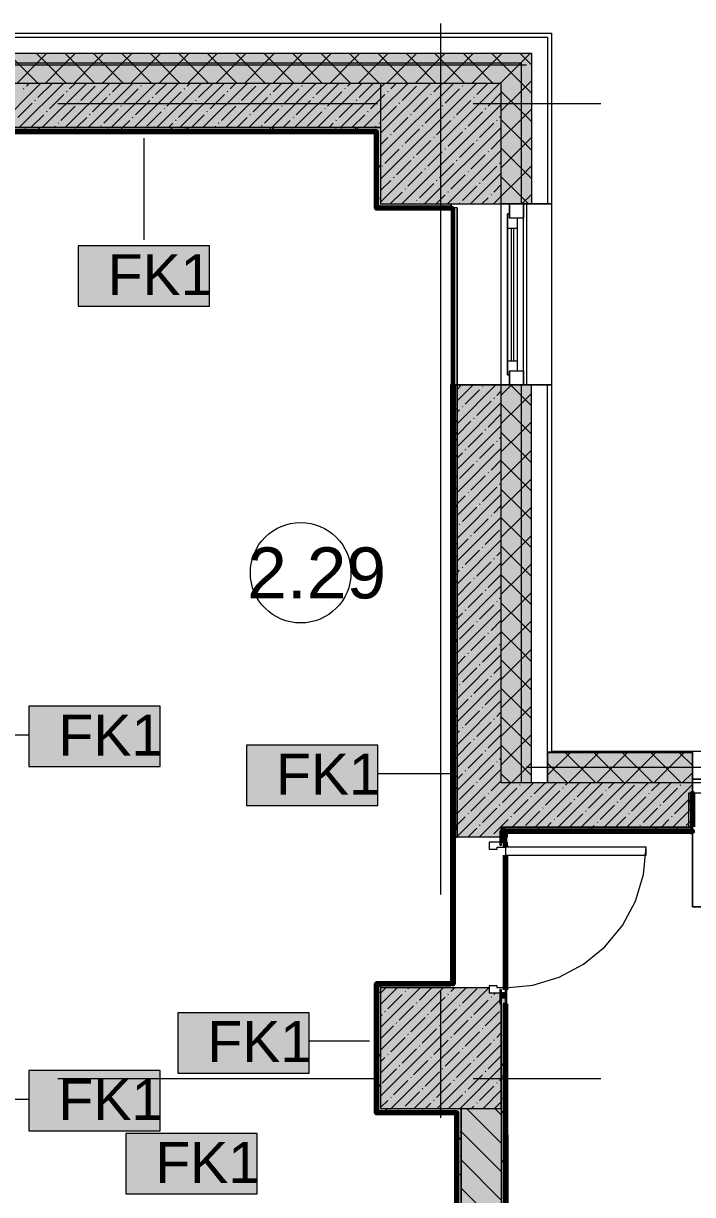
# Model space of a CAD drawing. Header units: millimetres. Extents: x -3817 to 677485, y -22715 to 103890.
# Drawn here: x 358527 to 361854, y 23491 to 29317 of the extents above; entities that cross this region are included whole.
import ezdxf

# ---------------------------------------------------------------- set-up
doc = ezdxf.new("R2010")
doc.units = ezdxf.units.MM
doc.layers.add('PDF _Геометрия', color=7, linetype='Continuous', true_color=0x1d1d1d)
doc.layers.add('PDF _Сплошная заливка', color=7, linetype='Continuous', true_color=0xffffff)
doc.layers.add('PDF _Текст', color=7, linetype='Continuous')
doc.styles.add('PDF GOST-Common', font='arial.ttf')

msp = doc.modelspace()

# ---------------------------------------------------------------- hatches: boundary and pattern name
at = {"layer": 'PDF _Сплошная заливка', "transparency": 33554559}
h = msp.add_hatch(color=256, dxfattribs=at)
h.paths.add_polyline_path([(361002.9, 29119), (361002.9, 29169), (346903.1, 29169), (346903.1, 29119), (360902.9, 29119)], flags=0)
h.paths.add_polyline_path([(345591.4, 29119), (346003.1, 29119), (346003.1, 29169), (345103.1, 29169), (345103.1, 29119)], flags=0)
h.paths.add_polyline_path([(344203.1, 29119), (344203.1, 29169), (343303.1, 29169), (343303.1, 29119), (343578.4, 29119)], flags=0)
h.paths.add_polyline_path([(342403.1, 29119), (342403.1, 29169), (340981.9, 29169), (340981.9, 29119), (342236.4, 29119)], flags=0)
h = msp.add_hatch(color=256, dxfattribs=at)
h.paths.add_polyline_path([(361052.9, 25539), (361052.9, 27519), (361002.9, 27519), (361002.9, 25539), (361024.6, 25539)], flags=0)
h.paths.add_polyline_path([(361024.6, 28419), (361052.9, 28419), (361052.9, 29169), (361002.9, 29169), (361002.9, 28419)], flags=0)
h = msp.add_hatch(color=256, dxfattribs=at)
h.paths.add_polyline_path([(360902.9, 29019), (360902.9, 29119), (346903.1, 29119), (346903.1, 29019), (359682.5, 29019)], flags=0)
h.paths.add_polyline_path([(342403.1, 29019), (342403.1, 29119), (340981.9, 29119), (340981.9, 29019), (342236.4, 29019)], flags=0)
h.paths.add_polyline_path([(344203.1, 29019), (344203.1, 29119), (343303.1, 29119), (343303.1, 29019), (343578.4, 29019)], flags=0)
h.paths.add_polyline_path([(345103.1, 29019), (346003.1, 29019), (346003.1, 29119), (345103.1, 29119)], flags=0)
h = msp.add_hatch(color=256, dxfattribs=at)
h.paths.add_polyline_path([(359682.5, 28799), (360302.9, 28799), (360302.9, 29019), (357902.9, 29019), (357902.9, 28799), (358340.5, 28799)], flags=0)
h.paths.add_polyline_path([(357302.9, 28799), (357302.9, 29019), (353702.9, 29019), (353702.9, 28799), (356998.5, 28799)], flags=0)
h.paths.add_polyline_path([(353102.9, 28799), (353102.9, 29019), (349802.9, 29019), (349802.9, 28799), (352972.5, 28799)], flags=0)
for points in [[(360302.9, 28419), (360902.9, 28419), (360902.9, 29019), (360302.9, 29019), (360302.9, 28582.3)], [(360282.9, 28779), (360302.9, 28779), (360302.9, 28799), (358122.9, 28799), (358123.9, 28779), (359682.5, 28779)], [(360282.9, 28399), (360302.9, 28399), (360302.9, 28779), (360282.9, 28778), (360282.9, 28582.3)], [(360894.9, 25269), (360894.9, 25299), (360902.9, 25299), (360902.9, 27519), (360682.9, 27519), (360682.9, 25269)], [(361695.6, 25299), (361852.9, 25299), (361852.9, 25319), (360902.9, 25319), (360902.9, 25299), (361024.6, 25299)], [(360302.9, 23919), (360902.9, 23919), (360902.9, 24439), (360894.9, 24439), (360894.9, 24494), (360842.9, 24494), (360842.9, 24519), (360302.9, 24519), (360302.9, 24494)], [(360682.9, 23899), (360682.9, 23919), (360282.9, 23919), (360282.9, 23899), (360302.9, 23899)], [(360682.9, 23119), (360702.9, 23119), (360702.9, 23919), (360682.9, 23919), (360682.9, 23139)], [(360702.9, 23119), (360902.9, 23119), (360902.9, 23919), (360702.9, 23919), (360702.9, 23874.5)]]:
    msp.add_hatch(color=256, dxfattribs=at).paths.add_polyline_path(points)
h = msp.add_hatch(color=256, dxfattribs=at)
h.paths.add_polyline_path([(360902.9, 25319), (361852.9, 25319), (361852.9, 25539), (360902.9, 25539)], flags=0)
h.paths.add_polyline_path([(365782.9, 25319), (365782.9, 25539), (364952.9, 25539), (364952.9, 25319), (365721.6, 25319)], flags=0)

# ---------------------------------------------------------------- linework, layer by layer
at = {"layer": 'PDF _Геометрия', "color": 253, "lineweight": 9, "true_color": 0xaaaaaa}
for points in [[(360602.9, 24983.7), (360602.9, 26817.1), (360602.9, 29317.1)], [(358699.1, 28919), (360286.6, 28919)], [(360762.9, 28919), (361397.9, 28919)], [(360942.9, 28419), (360942.9, 28349)], [(361012.9, 27519), (361012.9, 28419)], [(360952.9, 27639), (360952.9, 28299)], [(360962.9, 28299), (360962.9, 27639)], [(360942.9, 27589), (360942.9, 27519)], [(364952.9, 25557), (361852.9, 25557)], [(360922.9, 24519), (361059.5, 24532.5), (361190.8, 24572.3), (361311.8, 24637), (361417.9, 24724), (361504.9, 24830.1), (361569.6, 24951.1), (361609.4, 25082.4), (361622.9, 25219)], [(360602.9, 23872.4), (360602.9, 24507.4)], [(358699.1, 24069), (360286.6, 24069)], [(360762.9, 24069), (361397.9, 24069)]]:
    msp.add_lwpolyline(points, dxfattribs=at)
at = {"layer": 'PDF _Геометрия', "color": 9, "lineweight": 9, "true_color": 0xc0c0c0}
for points in [[(360302.9, 29019), (360302.9, 28799), (358122.9, 28799), (360302.9, 28799), (360302.9, 28779), (360302.9, 28419), (360652.9, 28419), (360682.9, 28419), (360902.9, 28419), (360902.9, 29019), (346903.1, 29019), (346903.1, 29269), (360902.9, 29269), (361132.9, 29269), (361152.9, 29269), (361152.9, 28419), (361152.9, 27519), (361152.9, 25697), (361852.9, 25697), (364952.9, 25697), (366180.5, 25697)], [(360282.9, 28778), (360282.9, 28399), (360302.9, 28399)], [(360652.9, 28419), (360652.9, 28399), (360652.9, 28419)], [(360682.9, 25319), (360682.9, 27519), (360682.9, 28399), (360652.9, 28399)], [(360662.9, 28398), (360662.9, 27519), (360662.9, 25269), (360682.9, 25269), (360662.9, 25269)], [(360682.9, 28399), (360682.9, 27519), (360682.9, 25269)], [(361152.9, 25539), (361132.9, 25539), (360902.9, 25539), (360902.9, 27519), (360902.9, 28419)], [(361152.9, 28419), (360902.9, 28419), (361152.9, 28419)], [(360682.9, 27519), (360902.9, 27519), (360682.9, 27519)], [(361852.9, 25697), (361852.9, 25539), (361852.9, 25697)], [(365832.9, 24974), (365832.9, 25339.3), (366052.9, 25339.3), (366052.9, 25319), (365832.9, 25319), (365832.9, 25539), (364952.9, 25539), (361852.9, 25539), (361152.9, 25539), (360902.9, 25539)], [(361852.9, 25487), (361852.9, 25539), (361852.9, 25319), (361852.9, 25299), (361852.9, 25319), (361852.9, 24998), (361852.9, 24923), (364931.9, 24923), (361852.9, 24923), (361852.9, 24998), (361852.9, 25319)], [(360894.9, 25269), (360682.9, 25269), (360682.9, 25318)], [(360922.9, 25299), (360902.9, 25299), (360902.9, 25319)], [(360902.9, 25269), (360922.9, 25269), (360922.9, 25319)], [(361853.4, 25299), (361852.9, 25299), (360923.9, 25299)], [(360682.9, 23899), (360282.9, 23899), (360282.9, 23919), (360282.9, 24539), (360302.9, 24539), (360302.9, 23919), (360682.9, 23919), (360702.9, 23919), (360702.9, 23119), (361302.9, 23119), (361302.9, 23044.3), (360818.7, 23044.3), (360818.7, 22919), (358756.5, 22919), (358756.5, 22866), (360818.7, 22866), (360818.7, 22919)], [(360924.4, 23139), (360922.9, 23139), (360922.9, 24469), (360902.9, 24469), (360902.9, 23139), (360902.9, 23119), (361302.9, 23119), (361302.9, 23044.3), (361358.7, 23044.3), (361358.7, 22709), (361302.9, 22709), (361302.9, 23044.3), (361302.9, 22919), (360818.7, 22919), (360818.7, 22866), (361249.9, 22866), (360818.7, 22866)]]:
    msp.add_lwpolyline(points, dxfattribs=at)
at = {"layer": 'PDF _Геометрия', "color": 7, "lineweight": 9}
for points in [[(346903.1, 29249), (360902.9, 29249), (361052.9, 29249), (361132.9, 29249), (361132.9, 28419)], [(346903.1, 29169), (360902.9, 29169), (361002.9, 29169), (361052.9, 29169), (361052.9, 28419)], [(361002.9, 28419), (361002.9, 29119), (360902.9, 29119), (346903.1, 29119)], [(361027.9, 29109), (346903.1, 29109)], [(360302.9, 29019), (349802.9, 29019)], [(358123.9, 28779), (360282.9, 28779)], [(359125.6, 28745.5), (359125.6, 28240.4)], [(360652.9, 28399), (360302.9, 28399)], [(360902.9, 25539), (360902.9, 27519)], [(361002.9, 25539), (361002.9, 27519)], [(361052.9, 25539), (361052.9, 27519)], [(361852.9, 25689), (361152.9, 25689), (361132.9, 25689), (361132.9, 25539), (361132.9, 25689), (361132.9, 25692), (361132.9, 27519)], [(358166.1, 25778.1), (358554.3, 25778.1)], [(361152.9, 25697), (361152.9, 25692)], [(361852.9, 25692), (361152.9, 25692), (361132.9, 25692), (361132.9, 25689)], [(360661.2, 25584), (360288.7, 25584)], [(361027.9, 25617.7), (361852.9, 25617.7)], [(361852.9, 25539), (361152.9, 25539)], [(360842.9, 24519), (360302.9, 24519), (360302.9, 23919), (360902.9, 23919), (360902.9, 24469)], [(360902.9, 24519), (360882.9, 24519)], [(360248, 24253.5), (359947.4, 24253.5)], [(358166.1, 23965.4), (358554.3, 23965.4)], [(360682.9, 23898), (360682.9, 23139)]]:
    msp.add_lwpolyline(points, dxfattribs=at)
at = {"layer": 'PDF _Геометрия', "lineweight": 9}
for points in [[(358599.9, 29019), (358499.9, 29119), (358449.9, 29169)], [(358494.1, 29019), (358594.1, 29119), (358644.1, 29169)], [(358741.3, 29019), (358641.3, 29119), (358591.3, 29169)], [(358635.5, 29019), (358735.5, 29119), (358785.5, 29169)], [(358882.8, 29019), (358782.8, 29119), (358732.8, 29169)], [(358777, 29019), (358877, 29119), (358927, 29169)], [(359024.2, 29019), (358924.2, 29119), (358874.2, 29169)], [(358918.4, 29019), (359018.4, 29119), (359068.4, 29169)], [(359165.6, 29019), (359065.6, 29119), (359015.6, 29169)], [(359059.8, 29019), (359159.8, 29119), (359209.8, 29169)], [(359307, 29019), (359207, 29119), (359157, 29169)], [(359201.2, 29019), (359301.2, 29119), (359351.2, 29169)], [(359448.4, 29019), (359348.4, 29119), (359298.4, 29169)], [(359342.6, 29019), (359442.6, 29119), (359492.6, 29169)], [(359589.9, 29019), (359489.9, 29119), (359439.9, 29169)], [(359484.1, 29019), (359584.1, 29119), (359634.1, 29169)], [(359731.3, 29019), (359631.3, 29119), (359581.3, 29169)], [(359625.5, 29019), (359725.5, 29119), (359775.5, 29169)], [(359872.7, 29019), (359772.7, 29119), (359722.7, 29169)], [(359766.9, 29019), (359866.9, 29119), (359916.9, 29169)], [(360014.1, 29019), (359914.1, 29119), (359864.1, 29169)], [(359908.3, 29019), (360008.3, 29119), (360058.3, 29169)], [(360155.5, 29019), (360055.5, 29119), (360005.5, 29169)], [(360049.7, 29019), (360149.7, 29119), (360199.7, 29169)], [(360297, 29019), (360197, 29119), (360147, 29169)], [(360191.2, 29019), (360291.2, 29119), (360341.2, 29169)], [(360438.4, 29019), (360338.4, 29119), (360288.4, 29169)], [(360332.6, 29019), (360432.6, 29119), (360482.6, 29169)], [(360579.8, 29019), (360479.8, 29119), (360429.8, 29169)], [(360474, 29019), (360574, 29119), (360624, 29169)], [(360721.2, 29019), (360621.2, 29119), (360571.2, 29169)], [(360615.4, 29019), (360715.4, 29119), (360765.4, 29169)], [(360862.7, 29019), (360762.7, 29119), (360712.7, 29169)], [(360756.9, 29019), (360856.9, 29119), (360906.9, 29169)], [(361052.9, 28970.2), (361002.9, 29020.2), (360904.1, 29119), (360854.1, 29169)], [(360898.3, 29019), (360902.9, 29023.6), (360998.3, 29119), (361002.9, 29123.6), (361048.3, 29169)], [(361052.9, 29111.6), (361002.9, 29161.6), (360995.5, 29169)], [(358392.7, 28799), (358612.7, 29019)], [(358506.8, 28799), (358726.8, 29019)], [(358542.4, 29005.7), (358555.7, 29019)], [(358599.4, 28948.7), (358669.7, 29019)], [(358620.8, 28799), (358840.8, 29019)], [(358734.9, 28799), (358954.9, 29019)], [(358756.2, 28991.4), (358783.8, 29019)], [(358848.9, 28799), (359068.9, 29019)], [(358963, 28799), (359183, 29019)], [(358970.1, 28977.2), (359011.9, 29019)], [(359077, 28799), (359297, 29019)], [(359183.9, 28962.9), (359240, 29019)], [(359191.1, 28799), (359411.1, 29019)], [(359305.1, 28799), (359525.1, 29019)], [(359340.7, 29005.7), (359354, 29019)], [(359397.8, 28948.7), (359468.1, 29019)], [(359419.2, 28799), (359639.2, 29019)], [(359533.2, 28799), (359753.2, 29019)], [(359554.6, 28991.4), (359582.1, 29019)], [(359647.3, 28799), (359867.3, 29019)], [(359761.3, 28799), (359981.3, 29019)], [(359768.4, 28977.2), (359810.2, 29019)], [(359875.4, 28799), (360095.4, 29019)], [(359982.3, 28962.9), (360038.3, 29019)], [(359989.4, 28799), (360209.4, 29019)], [(360103.5, 28799), (360302.9, 28998.4), (360323.5, 29019)], [(360139.1, 29005.7), (360152.4, 29019)], [(360196.1, 28948.7), (360266.4, 29019)], [(360217.5, 28799), (360302.9, 28884.4), (360437.5, 29019)], [(360302.9, 28770.3), (360551.6, 29019)], [(360302.9, 28656.3), (360665.6, 29019)], [(360302.9, 28542.2), (360779.6, 29019)], [(360302.9, 28428.2), (360893.7, 29019)], [(360352.9, 28991.4), (360380.5, 29019)], [(360566.8, 28977.2), (360608.6, 29019)], [(360780.6, 28962.9), (360836.7, 29019)], [(360902.9, 28882.2), (361002.9, 28982.2), (361052.9, 29032.2)], [(358528.1, 28991.4), (358530.5, 28993.8)], [(358656.4, 28891.7), (358727.7, 28962.9)], [(358742, 28977.2), (358744.3, 28979.6)], [(358813.3, 28934.4), (358884.5, 29005.7)], [(358955.8, 28962.9), (358958.2, 28965.3)], [(359027.1, 28920.2), (359098.4, 28991.4)], [(359112.6, 29005.7), (359115, 29008.1)], [(359240.9, 28905.9), (359312.2, 28977.2)], [(359326.5, 28991.4), (359328.8, 28993.8)], [(359454.8, 28891.7), (359526.1, 28962.9)], [(359540.3, 28977.2), (359542.7, 28979.6)], [(359611.6, 28934.4), (359682.9, 29005.7)], [(359754.2, 28962.9), (359756.5, 28965.3)], [(359825.4, 28920.2), (359896.7, 28991.4)], [(359911, 29005.7), (359913.3, 29008.1)], [(360039.3, 28905.9), (360110.6, 28977.2)], [(360124.8, 28991.4), (360127.2, 28993.8)], [(360253.1, 28891.7), (360302.9, 28941.4), (360324.4, 28962.9)], [(360338.7, 28977.2), (360341, 28979.6)], [(360409.9, 28934.4), (360481.2, 29005.7)], [(360552.5, 28962.9), (360554.9, 28965.3)], [(360623.8, 28920.2), (360695.1, 28991.4)], [(360709.3, 29005.7), (360711.7, 29008.1)], [(360837.6, 28905.9), (360902.9, 28971.2)], [(361052.9, 28828.8), (361002.9, 28878.8), (360902.9, 28978.8)], [(358499.6, 28848.9), (358570.9, 28920.2)], [(358585.2, 28934.4), (358587.5, 28936.8)], [(358713.5, 28834.6), (358784.7, 28905.9)], [(358799, 28920.2), (358801.4, 28922.5)], [(358870.3, 28877.4), (358941.6, 28948.7)], [(359012.8, 28905.9), (359015.2, 28908.3)], [(359084.1, 28863.1), (359155.4, 28934.4)], [(359169.7, 28948.7), (359172, 28951)], [(359298, 28848.9), (359369.2, 28920.2)], [(359383.5, 28934.4), (359385.9, 28936.8)], [(359511.8, 28834.6), (359583.1, 28905.9)], [(359597.3, 28920.2), (359599.7, 28922.5)], [(359668.6, 28877.4), (359739.9, 28948.7)], [(359811.2, 28905.9), (359813.6, 28908.3)], [(359882.5, 28863.1), (359953.7, 28934.4)], [(359968, 28948.7), (359970.4, 28951)], [(360096.3, 28848.9), (360167.6, 28920.2)], [(360181.8, 28934.4), (360184.2, 28936.8)], [(360310.2, 28834.6), (360381.4, 28905.9)], [(360395.7, 28920.2), (360398.1, 28922.5)], [(360407.7, 28419), (360902.9, 28914.1)], [(360467, 28877.4), (360538.2, 28948.7)], [(360609.5, 28905.9), (360611.9, 28908.3)], [(360680.8, 28863.1), (360752.1, 28934.4)], [(360766.3, 28948.7), (360768.7, 28951)], [(358563.8, 28799), (358627.9, 28863.1)], [(358642.2, 28877.4), (358644.6, 28879.8)], [(358791.9, 28799), (358841.8, 28848.9)], [(358856, 28863.1), (358858.4, 28865.5)], [(358927.3, 28820.4), (358998.6, 28891.7)], [(359069.9, 28848.9), (359072.2, 28851.3)], [(359141.1, 28806.1), (359212.4, 28877.4)], [(359226.7, 28891.7), (359229.1, 28894)], [(359362.1, 28799), (359426.3, 28863.1)], [(359440.5, 28877.4), (359442.9, 28879.8)], [(359590.2, 28799), (359640.1, 28848.9)], [(359654.4, 28863.1), (359656.7, 28865.5)], [(359725.6, 28820.4), (359796.9, 28891.7)], [(359868.2, 28848.9), (359870.6, 28851.3)], [(359939.5, 28806.1), (360010.8, 28877.4)], [(360025, 28891.7), (360027.4, 28894)], [(360160.5, 28799), (360224.6, 28863.1)], [(360238.9, 28877.4), (360241.2, 28879.8)], [(360367.2, 28777.6), (360438.5, 28848.9)], [(360452.7, 28863.1), (360455.1, 28865.5)], [(360524, 28820.4), (360595.3, 28891.7)], [(360666.6, 28848.9), (360668.9, 28851.3)], [(360737.8, 28806.1), (360809.1, 28877.4)], [(360823.4, 28891.7), (360825.7, 28894)], [(360894.7, 28848.9), (360902.9, 28857.1)], [(360902.9, 28740.8), (361002.9, 28840.8), (361052.9, 28890.8)], [(358677.8, 28799), (358684.9, 28806.1)], [(358699.2, 28820.4), (358701.6, 28822.7)], [(358913, 28806.1), (358915.4, 28808.5)], [(359020, 28799), (359055.6, 28834.6)], [(359248.1, 28799), (359269.5, 28820.4)], [(359283.7, 28834.6), (359286.1, 28837)], [(359476.2, 28799), (359483.3, 28806.1)], [(359497.5, 28820.4), (359499.9, 28822.7)], [(359711.4, 28806.1), (359713.8, 28808.5)], [(359818.3, 28799), (359854, 28834.6)], [(360046.4, 28799), (360067.8, 28820.4)], [(360082.1, 28834.6), (360084.4, 28837)], [(360274.5, 28799), (360281.6, 28806.1)], [(360295.9, 28820.4), (360298.3, 28822.7)], [(360424.2, 28720.6), (360495.5, 28791.9)], [(360509.7, 28806.1), (360512.1, 28808.5)], [(360521.8, 28419), (360902.9, 28800.1)], [(360581, 28763.3), (360652.3, 28834.6)], [(360723.6, 28791.9), (360725.9, 28794.2)], [(360794.9, 28749.1), (360866.1, 28820.4)], [(360880.4, 28834.6), (360882.8, 28837)], [(361052.9, 28687.3), (361002.9, 28737.3), (360902.9, 28837.3)], [(360302.9, 28713.3), (360338.7, 28749.1)], [(360352.9, 28763.3), (360355.3, 28765.7)], [(360481.2, 28663.6), (360552.5, 28734.8)], [(360566.8, 28749.1), (360569.1, 28751.5)], [(360638, 28706.3), (360709.3, 28777.6)], [(360780.6, 28734.8), (360783, 28737.2)], [(360851.9, 28692.1), (360902.9, 28743.1)], [(360902.9, 28599.4), (361002.9, 28699.4), (361052.9, 28749.4)], [(360324.4, 28620.8), (360395.7, 28692.1)], [(360409.9, 28706.3), (360412.3, 28708.7)], [(360538.2, 28606.5), (360609.5, 28677.8)], [(360623.8, 28692.1), (360626.2, 28694.4)], [(360635.8, 28419), (360902.9, 28686)], [(360695.1, 28649.3), (360766.3, 28720.6)], [(360837.6, 28677.8), (360840, 28680.2)], [(361052.9, 28545.9), (361002.9, 28595.9), (360902.9, 28695.9)], [(360310.2, 28606.5), (360312.5, 28608.9)], [(360381.4, 28563.8), (360452.7, 28635)], [(360467, 28649.3), (360469.3, 28651.7)], [(360595.3, 28549.5), (360666.6, 28620.8)], [(360680.8, 28635), (360683.2, 28637.4)], [(360752.1, 28592.3), (360823.4, 28663.6)], [(360894.7, 28620.8), (360897, 28623.2)], [(360902.9, 28457.9), (361002.9, 28557.9), (361052.9, 28607.9)], [(360367.2, 28549.5), (360369.5, 28551.9)], [(360438.5, 28506.7), (360509.7, 28578)], [(360524, 28592.3), (360526.4, 28594.6)], [(360652.3, 28492.5), (360723.6, 28563.8)], [(360737.8, 28578), (360740.2, 28580.4)], [(360749.9, 28419), (360902.9, 28572)], [(360809.1, 28535.2), (360880.4, 28606.5)], [(361038.4, 28419), (361002.9, 28454.5), (360902.9, 28554.5)], [(360302.9, 28485.2), (360352.9, 28535.2)], [(360424.2, 28492.5), (360426.6, 28494.9)], [(360495.5, 28449.7), (360566.8, 28521)], [(360581, 28535.2), (360583.4, 28537.6)], [(360709.3, 28435.5), (360780.6, 28506.7)], [(360794.9, 28521), (360797.2, 28523.4)], [(360866.1, 28478.2), (360902.9, 28515)], [(360350.7, 28419), (360409.9, 28478.2)], [(360481.2, 28435.5), (360483.6, 28437.8)], [(360578.8, 28419), (360623.8, 28464)], [(360638, 28478.2), (360640.4, 28480.6)], [(360806.9, 28419), (360837.6, 28449.7)], [(360851.9, 28464), (360854.3, 28466.3)], [(360863.9, 28419), (360902.9, 28458)], [(361005.4, 28419), (361052.9, 28466.5)], [(360464.8, 28419), (360467, 28421.2)], [(360695.1, 28421.2), (360697.4, 28423.6)], [(360682.9, 27439.6), (360762.3, 27519)], [(360682.9, 27325.6), (360876.3, 27519)], [(360682.9, 27496.6), (360705.3, 27519)], [(360809.1, 27508.8), (360811.5, 27511.2)], [(360902.9, 27468), (360953.9, 27519)], [(361052.9, 27414.6), (361002.9, 27464.6), (360948.4, 27519)], [(360723.6, 27423.3), (360794.9, 27494.5)], [(360866.1, 27451.8), (360868.5, 27454.1)], [(360880.4, 27466), (360902.9, 27488.5)], [(360902.9, 27326.6), (361002.9, 27426.6), (361052.9, 27476.6)], [(360682.9, 27211.5), (360902.9, 27431.5)], [(360682.9, 27382.6), (360695.1, 27394.8)], [(360709.3, 27409), (360711.7, 27411.4)], [(360780.6, 27366.2), (360851.9, 27437.5)], [(361052.9, 27273.1), (361002.9, 27323.1), (360902.9, 27423.1)], [(360682.9, 27268.5), (360752.1, 27337.7)], [(360766.3, 27352), (360768.7, 27354.4)], [(360837.6, 27309.2), (360902.9, 27374.5)], [(360902.9, 27185.1), (361002.9, 27285.1), (361052.9, 27335.1)], [(360682.9, 27097.5), (360902.9, 27317.5)], [(360737.8, 27209.4), (360809.1, 27280.7)], [(360823.4, 27295), (360825.7, 27297.3)], [(361052.9, 27131.7), (361002.9, 27181.7), (360902.9, 27281.7)], [(360794.9, 27152.4), (360866.1, 27223.7)], [(360880.4, 27237.9), (360882.8, 27240.3)], [(360894.7, 27252.2), (360902.9, 27260.4)], [(360682.9, 26983.4), (360902.9, 27203.4)], [(360682.9, 27154.5), (360709.3, 27180.9)], [(360723.6, 27195.2), (360725.9, 27197.5)], [(360902.9, 27043.7), (361002.9, 27143.7), (361052.9, 27193.7)], [(360695.1, 27052.6), (360766.3, 27123.9)], [(360780.6, 27138.1), (360783, 27140.5)], [(360851.9, 27095.4), (360902.9, 27146.4)], [(361052.9, 26990.3), (361002.9, 27040.3), (360902.9, 27140.3)], [(360682.9, 26869.4), (360902.9, 27089.4)], [(360682.9, 27040.4), (360683.2, 27040.7)], [(360752.1, 26995.6), (360823.4, 27066.9)], [(360837.6, 27081.1), (360840, 27083.5)], [(360902.9, 26902.3), (361002.9, 27002.3), (361052.9, 27052.3)], [(360737.8, 26981.3), (360740.2, 26983.7)], [(360809.1, 26938.6), (360880.4, 27009.8)], [(360894.7, 27024.1), (360897, 27026.5)], [(361052.9, 26848.9), (361002.9, 26898.9), (360902.9, 26998.9)], [(360682.9, 26755.3), (360902.9, 26975.3)], [(360682.9, 26926.4), (360723.6, 26967.1)], [(360794.9, 26924.3), (360797.2, 26926.7)], [(360866.1, 26881.5), (360902.9, 26918.3)], [(360682.9, 26641.3), (360902.9, 26861.3)], [(360709.3, 26838.8), (360780.6, 26910)], [(360851.9, 26867.3), (360854.3, 26869.6)], [(360902.9, 26760.9), (361002.9, 26860.9), (361052.9, 26910.9)], [(360695.1, 26824.5), (360697.4, 26826.9)], [(360766.3, 26781.7), (360837.6, 26853)], [(361052.9, 26707.4), (361002.9, 26757.4), (360902.9, 26857.4)], [(360682.9, 26698.3), (360737.8, 26753.2)], [(360682.9, 26527.2), (360902.9, 26747.2)], [(360752.1, 26767.5), (360754.5, 26769.9)], [(360823.4, 26724.7), (360894.7, 26796)], [(360902.9, 26619.5), (361002.9, 26719.5), (361052.9, 26769.5)], [(360723.6, 26624.9), (360794.9, 26696.2)], [(360809.1, 26710.5), (360811.5, 26712.8)], [(360880.4, 26667.7), (360902.9, 26690.2)], [(361052.9, 26566), (361002.9, 26616), (360902.9, 26716)], [(360682.9, 26413.2), (360902.9, 26633.2)], [(360780.6, 26567.9), (360851.9, 26639.2)], [(360866.1, 26653.4), (360868.5, 26655.8)], [(360902.9, 26478), (361002.9, 26578), (361052.9, 26628)], [(360682.9, 26584.2), (360695.1, 26596.4)], [(360709.3, 26610.7), (360711.7, 26613)], [(360837.6, 26510.9), (360902.9, 26576.1)], [(361052.9, 26424.6), (361002.9, 26474.6), (360902.9, 26574.6)], [(360682.9, 26470.2), (360752.1, 26539.4)], [(360682.9, 26299.1), (360902.9, 26519.1)], [(360766.3, 26553.6), (360768.7, 26556)], [(360737.8, 26411.1), (360809.1, 26482.4)], [(360823.4, 26496.6), (360825.7, 26499)], [(360894.7, 26453.8), (360902.9, 26462.1)], [(360902.9, 26336.6), (361002.9, 26436.6), (361052.9, 26486.6)], [(360682.9, 26185.1), (360902.9, 26405.1)], [(360723.6, 26396.8), (360725.9, 26399.2)], [(360794.9, 26354.1), (360866.1, 26425.3)], [(360880.4, 26439.6), (360882.8, 26442)], [(361052.9, 26283.2), (361002.9, 26333.2), (360902.9, 26433.2)], [(360682.9, 26356.1), (360709.3, 26382.6)], [(360780.6, 26339.8), (360783, 26342.2)], [(360851.9, 26297), (360902.9, 26348)], [(360902.9, 26195.2), (361002.9, 26295.2), (361052.9, 26345.2)], [(360682.9, 26071), (360902.9, 26291)], [(360695.1, 26254.3), (360766.3, 26325.5)], [(360837.6, 26282.8), (360840, 26285.1)], [(361052.9, 26141.8), (361002.9, 26191.8), (360902.9, 26291.8)], [(360682.9, 26242.1), (360683.2, 26242.4)], [(360752.1, 26197.2), (360823.4, 26268.5)], [(360894.7, 26225.8), (360897, 26228.1)], [(360682.9, 25957), (360902.9, 26177)], [(360682.9, 26128), (360723.6, 26168.7)], [(360737.8, 26183), (360740.2, 26185.4)], [(360809.1, 26140.2), (360880.4, 26211.5)], [(360902.9, 26053.8), (361002.9, 26153.8), (361052.9, 26203.8)], [(360709.3, 26040.4), (360780.6, 26111.7)], [(360794.9, 26126), (360797.2, 26128.3)], [(360866.1, 26083.2), (360902.9, 26119.9)], [(361052.9, 26000.3), (361002.9, 26050.3), (360902.9, 26150.3)], [(360682.9, 25842.9), (360902.9, 26062.9)], [(360766.3, 25983.4), (360837.6, 26054.7)], [(360851.9, 26068.9), (360854.3, 26071.3)], [(360902.9, 25912.4), (361002.9, 26012.4), (361052.9, 26062.4)], [(360695.1, 26026.2), (360697.4, 26028.5)], [(360823.4, 25926.4), (360894.7, 25997.7)], [(361052.9, 25858.9), (361002.9, 25908.9), (360902.9, 26008.9)], [(360682.9, 25899.9), (360737.8, 25954.9)], [(360682.9, 25728.9), (360902.9, 25948.9)], [(360752.1, 25969.1), (360754.5, 25971.5)], [(360723.6, 25826.6), (360794.9, 25897.9)], [(360809.1, 25912.1), (360811.5, 25914.5)], [(360880.4, 25869.3), (360902.9, 25891.8)], [(360902.9, 25770.9), (361002.9, 25870.9), (361052.9, 25920.9)], [(360682.9, 25614.8), (360902.9, 25834.8)], [(360709.3, 25812.3), (360711.7, 25814.7)], [(360780.6, 25769.6), (360851.9, 25840.8)], [(360866.1, 25855.1), (360868.5, 25857.5)], [(361052.9, 25717.5), (361002.9, 25767.5), (360902.9, 25867.5)], [(360682.9, 25785.9), (360695.1, 25798.1)], [(360766.3, 25755.3), (360768.7, 25757.7)], [(360837.6, 25712.5), (360902.9, 25777.8)], [(360902.9, 25629.5), (361002.9, 25729.5), (361052.9, 25779.5)], [(360682.9, 25671.8), (360752.1, 25741)], [(360682.9, 25500.8), (360902.9, 25720.8)], [(360823.4, 25698.3), (360825.7, 25700.6)], [(361052.9, 25576.1), (361002.9, 25626.1), (360902.9, 25726.1)], [(360737.8, 25612.7), (360809.1, 25684)], [(360880.4, 25641.2), (360882.8, 25643.6)], [(360894.7, 25655.5), (360902.9, 25663.7)], [(360953.8, 25539), (361002.9, 25588.1), (361052.9, 25638.1)], [(361132.9, 25576.7), (361245.2, 25689)], [(361231.4, 25539), (361132.9, 25637.5)], [(361372.8, 25539), (361222.8, 25689)], [(361236.7, 25539), (361386.7, 25689)], [(361514.2, 25539), (361364.2, 25689)], [(361378.1, 25539), (361528.1, 25689)], [(361655.6, 25539), (361505.6, 25689)], [(361519.5, 25539), (361669.5, 25689)], [(361797.1, 25539), (361647.1, 25689)], [(361660.9, 25539), (361810.9, 25689)], [(361852.9, 25624.6), (361788.5, 25689)], [(360682.9, 25386.7), (360902.9, 25606.7)], [(360682.9, 25557.8), (360709.3, 25584.2)], [(360723.6, 25598.5), (360725.9, 25600.9)], [(360794.9, 25555.7), (360866.1, 25627)], [(360948.5, 25539), (360902.9, 25584.7)], [(361802.3, 25539), (361852.9, 25589.6)], [(360682.9, 25272.7), (360902.9, 25492.7), (360949.2, 25539)], [(360695.1, 25455.9), (360766.3, 25527.2)], [(360780.6, 25541.5), (360783, 25543.8)], [(360793.3, 25269), (360902.9, 25378.6), (361063.3, 25539)], [(360851.9, 25498.7), (360902.9, 25549.7)], [(360957.3, 25319), (361177.3, 25539)], [(360994.4, 25527.2), (360996.8, 25529.6)], [(361065.7, 25484.4), (361120.3, 25539)], [(361071.4, 25319), (361291.4, 25539)], [(361185.4, 25319), (361405.4, 25539)], [(361222.5, 25527.2), (361234.3, 25539)], [(361279.6, 25470.2), (361348.4, 25539)], [(361299.5, 25319), (361519.5, 25539)], [(361413.5, 25319), (361633.5, 25539)], [(361436.4, 25512.9), (361462.4, 25539)], [(361493.4, 25455.9), (361564.7, 25527.2)], [(361527.6, 25319), (361747.6, 25539)], [(361641.6, 25319), (361852.9, 25530.3)], [(361650.2, 25498.7), (361690.5, 25539)], [(361792.8, 25527.2), (361795.2, 25529.6)], [(360752.1, 25398.9), (360823.4, 25470.2)], [(360837.6, 25484.4), (360840, 25486.8)], [(360908.9, 25441.7), (360980.2, 25512.9)], [(361051.5, 25470.2), (361053.8, 25472.5)], [(361122.8, 25427.4), (361194, 25498.7)], [(361208.3, 25512.9), (361210.7, 25515.3)], [(361336.6, 25413.1), (361407.9, 25484.4)], [(361422.1, 25498.7), (361424.5, 25501.1)], [(361550.4, 25398.9), (361621.7, 25470.2)], [(361636, 25484.4), (361638.3, 25486.8)], [(361707.3, 25441.7), (361778.5, 25512.9)], [(361849.8, 25470.2), (361852.2, 25472.5)], [(360682.9, 25443.7), (360683.2, 25444)], [(360809.1, 25341.9), (360880.4, 25413.1)], [(360894.7, 25427.4), (360897, 25429.8)], [(360965.9, 25384.6), (361037.2, 25455.9)], [(361108.5, 25413.1), (361110.9, 25415.5)], [(361179.8, 25370.4), (361251.1, 25441.7)], [(361265.3, 25455.9), (361267.7, 25458.3)], [(361393.6, 25356.1), (361464.9, 25427.4)], [(361479.2, 25441.7), (361481.5, 25444)], [(361607.5, 25341.9), (361678.7, 25413.1)], [(361693, 25427.4), (361695.4, 25429.8)], [(361755.7, 25319), (361852.9, 25416.2)], [(361764.3, 25384.6), (361835.6, 25455.9)], [(360682.9, 25329.7), (360723.6, 25370.4)], [(360737.8, 25384.6), (360740.2, 25387)], [(360866.1, 25284.8), (360902.9, 25321.6), (360937.4, 25356.1)], [(360951.7, 25370.4), (360954, 25372.8)], [(361023, 25327.6), (361094.2, 25398.9)], [(361165.5, 25356.1), (361167.9, 25358.5)], [(361242.4, 25319), (361308.1, 25384.6)], [(361322.3, 25398.9), (361324.7, 25401.3)], [(361470.5, 25319), (361521.9, 25370.4)], [(361536.2, 25384.6), (361538.6, 25387)], [(361698.6, 25319), (361735.8, 25356.1)], [(361750, 25370.4), (361752.4, 25372.8)], [(361821.3, 25327.6), (361852.9, 25359.2)], [(360736.3, 25269), (360780.6, 25313.4)], [(360794.9, 25327.6), (360797.2, 25330)], [(361128.4, 25319), (361151.3, 25341.9)], [(361356.5, 25319), (361365.1, 25327.6)], [(361379.4, 25341.9), (361381.7, 25344.2)], [(361593.2, 25327.6), (361595.6, 25330)], [(360851.9, 25270.6), (360854.3, 25273)], [(360302.9, 24436.5), (360385.4, 24519)], [(360302.9, 24322.4), (360499.5, 24519)], [(360302.9, 24208.4), (360613.5, 24519)], [(360302.9, 24094.3), (360727.6, 24519)], [(360302.9, 23980.3), (360841.6, 24519)], [(360302.9, 24493.5), (360328.4, 24519)], [(360338.7, 24415.2), (360409.9, 24486.5)], [(360424.2, 24500.8), (360426.6, 24503.1)], [(360438.5, 24515), (360442.4, 24519)], [(360495.5, 24458), (360556.5, 24519)], [(360552.5, 24401), (360623.8, 24472.2)], [(360638, 24486.5), (360640.4, 24488.9)], [(360652.3, 24500.8), (360670.5, 24519)], [(360709.3, 24443.7), (360780.6, 24515)], [(360851.9, 24472.2), (360854.3, 24474.6)], [(360866.1, 24486.5), (360873.6, 24494)], [(360355.7, 23919), (360894.9, 24458.2)], [(360395.7, 24358.2), (360467, 24429.5)], [(360481.2, 24443.7), (360483.6, 24446.1)], [(360609.5, 24343.9), (360680.8, 24415.2)], [(360695.1, 24429.5), (360697.4, 24431.8)], [(360766.3, 24386.7), (360837.6, 24458)], [(360302.9, 24379.4), (360310.2, 24386.7)], [(360324.4, 24401), (360326.8, 24403.3)], [(360452.7, 24301.2), (360524, 24372.5)], [(360538.2, 24386.7), (360540.6, 24389.1)], [(360666.6, 24286.9), (360737.8, 24358.2)], [(360752.1, 24372.5), (360754.5, 24374.8)], [(360823.4, 24329.7), (360894.7, 24401)], [(360302.9, 24265.4), (360367.2, 24329.7)], [(360381.4, 24343.9), (360383.8, 24346.3)], [(360469.7, 23919), (360902.9, 24352.2)], [(360509.7, 24244.1), (360581, 24315.4)], [(360595.3, 24329.7), (360597.6, 24332.1)], [(360723.6, 24229.9), (360794.9, 24301.2)], [(360809.1, 24315.4), (360811.5, 24317.8)], [(360352.9, 24201.4), (360424.2, 24272.7)], [(360438.5, 24286.9), (360440.8, 24289.3)], [(360566.8, 24187.1), (360638, 24258.4)], [(360583.8, 23919), (360902.9, 24238.1)], [(360652.3, 24272.7), (360654.7, 24275)], [(360780.6, 24172.9), (360851.9, 24244.1)], [(360866.1, 24258.4), (360868.5, 24260.8)], [(360880.4, 24272.7), (360902.9, 24295.2)], [(360338.7, 24187.1), (360341, 24189.5)], [(360409.9, 24144.4), (360481.2, 24215.6)], [(360495.5, 24229.9), (360497.9, 24232.3)], [(360623.8, 24130.1), (360695.1, 24201.4)], [(360709.3, 24215.6), (360711.7, 24218)], [(360837.6, 24115.8), (360902.9, 24181.1)], [(360302.9, 24151.3), (360324.4, 24172.9)], [(360395.7, 24130.1), (360398.1, 24132.5)], [(360467, 24087.3), (360538.2, 24158.6)], [(360552.5, 24172.9), (360554.9, 24175.2)], [(360680.8, 24073.1), (360752.1, 24144.4)], [(360697.8, 23919), (360902.9, 24124.1)], [(360766.3, 24158.6), (360768.7, 24161)], [(360310.2, 24044.6), (360381.4, 24115.8)], [(360452.7, 24073.1), (360455.1, 24075.4)], [(360524, 24030.3), (360595.3, 24101.6)], [(360609.5, 24115.8), (360611.9, 24118.2)], [(360737.8, 24016), (360809.1, 24087.3)], [(360823.4, 24101.6), (360825.7, 24104)], [(360894.7, 24058.8), (360902.9, 24067.1)], [(360367.2, 23987.5), (360438.5, 24058.8)], [(360509.7, 24016), (360512.1, 24018.4)], [(360581, 23973.3), (360652.3, 24044.6)], [(360666.6, 24058.8), (360668.9, 24061.2)], [(360794.9, 23959), (360866.1, 24030.3)], [(360811.9, 23919), (360902.9, 24010)], [(360880.4, 24044.6), (360882.8, 24046.9)], [(360302.9, 23923.2), (360338.7, 23959)], [(360352.9, 23973.3), (360355.3, 23975.6)], [(360424.2, 23930.5), (360495.5, 24001.8)], [(360566.8, 23959), (360569.1, 23961.4)], [(360640.8, 23919), (360709.3, 23987.5)], [(360723.6, 24001.8), (360725.9, 24004.2)], [(360780.6, 23944.8), (360783, 23947.1)], [(360868.9, 23919), (360902.9, 23953)], [(360526.7, 23919), (360552.5, 23944.8)], [(360902.9, 23746.2), (360730.1, 23919)], [(360754.8, 23919), (360766.3, 23930.5)], [(360902.9, 23887.6), (360871.5, 23919)], [(360902.9, 23604.8), (360702.9, 23804.8)], [(360902.9, 23463.3), (360702.9, 23663.3)], [(360902.9, 23321.9), (360702.9, 23521.9)]]:
    msp.add_lwpolyline(points, dxfattribs=at)
at = {"layer": 'PDF _Геометрия', "color": 7, "lineweight": 9}
for points in [[(360902.9, 29019), (360302.9, 29019), (360302.9, 28419), (360902.9, 28419)], [(359452.1, 28210.3), (358799, 28210.3), (358799, 27910.3), (359452.1, 27910.3)], [(359207.4, 25920), (358554.3, 25920), (358554.3, 25620), (359207.4, 25620)], [(360288.7, 25725.9), (359635.6, 25725.9), (359635.6, 25425.9), (360288.7, 25425.9)], [(360902.9, 25269), (360902.9, 25299), (360902.9, 25319), (360922.9, 25319), (361852.9, 25319), (360922.9, 25319), (360902.9, 25319), (360902.9, 25299)], [(359947.4, 24395.3), (359294.3, 24395.3), (359294.3, 24095.3), (359947.4, 24095.3)], [(359207.4, 24107.3), (358554.3, 24107.3), (358554.3, 23807.3), (359207.4, 23807.3)], [(359688.6, 23794), (359035.5, 23794), (359035.5, 23494), (359688.6, 23494)]]:
    msp.add_lwpolyline(points, close=True, dxfattribs=at)
at = {"layer": 'PDF _Геометрия', "color": 253, "lineweight": 9, "true_color": 0x9b9b9b}
for points in [[(358541.5, 28783.2), (358536.4, 28791.9)], [(358609.5, 28787.3), (358604.5, 28796)], [(358649.5, 28779), (358646.1, 28784.9)], [(358702.1, 28799), (358699.9, 28795.1)], [(358787.2, 28784.3), (358782.2, 28793)], [(358909, 28791.6), (358904, 28782.9)], [(358948.5, 28799), (358945.6, 28794)], [(358964.9, 28781.3), (358959.9, 28790)], [(359018.7, 28798.7), (359013.6, 28790)], [(359071.8, 28779), (359069.5, 28783)], [(359264.4, 28797.6), (359259.4, 28788.9)], [(359332.4, 28793.5), (359327.4, 28784.8)], [(359346.7, 28790.6), (359341.9, 28799)], [(359546.8, 28799), (359546.7, 28798.9)], [(359660.5, 28795.8), (359658.6, 28799)], [(359714.2, 28784.2), (359711.2, 28779)], [(359755.9, 28795.4), (359750.8, 28786.7)], [(359770.1, 28788.7), (359765.1, 28797.4)], [(359793.2, 28799), (359792.5, 28797.8)], [(359810.9, 28779), (359806.7, 28786.3)], [(359863.5, 28799), (359860.5, 28793.7)], [(359906.2, 28796.9), (359905, 28799)], [(359960, 28783.1), (359957.6, 28779)], [(360083.9, 28793.9), (360081, 28799)], [(360109.9, 28799), (360106.2, 28792.6)], [(360125.5, 28782.7), (360120.5, 28791.4)], [(360179.3, 28797.3), (360174.3, 28788.6)], [(360193.6, 28786.8), (360188.6, 28795.5)], [(360233.3, 28779), (360230.2, 28784.4)], [(358867.4, 28780.4), (358866.5, 28779)], [(359113.1, 28779.3), (359112.9, 28779)], [(359247.8, 28779), (359247.2, 28780)], [(360028, 28779), (360028, 28779)], [(360284.9, 28736.3), (360282.9, 28732.9)], [(360300.3, 28602), (360295.2, 28610.7)], [(360302.9, 28645.6), (360302.2, 28644.3)], [(360302.7, 28650), (360302.9, 28650)], [(360302.7, 28589), (360302.9, 28589)], [(360283.8, 28490.6), (360282.9, 28489)], [(360302.7, 28497.6), (360302.9, 28497.6)], [(360295, 28448.9), (360289.9, 28440.2)], [(360333.2, 28406.1), (360343.3, 28406.1)], [(360453.6, 28419), (360452.4, 28416.8)], [(360516.1, 28406.1), (360526.1, 28406.1)], [(360584.6, 28414.3), (360581.9, 28419)], [(360607.5, 28406.1), (360617.6, 28406.1)], [(360619.9, 28402.1), (360618.1, 28399)], [(360626.3, 28403.1), (360621.2, 28411.8)], [(360668.3, 27388.7), (360663.3, 27380)], [(360668.5, 27400.3), (360678.6, 27400.3)], [(360668.5, 27339.3), (360678.6, 27339.3)], [(360675.4, 27279), (360670.3, 27270.3)], [(360680.5, 27273), (360675.4, 27281.7)], [(360671.3, 27211), (360666.3, 27202.3)], [(360668.5, 27247.9), (360678.6, 27247.9)], [(360682.4, 27169.4), (360677.4, 27160.7)], [(360666.3, 27053.6), (360662.9, 27059.5)], [(360668.5, 27065), (360678.6, 27065)], [(360668.5, 27004), (360678.6, 27004)], [(360670.2, 26965.3), (360665.2, 26956.6)], [(360674.5, 26917.5), (360669.5, 26926.3)], [(360681.3, 26923.6), (360676.3, 26914.9)], [(360668.5, 26912.6), (360678.6, 26912.6)], [(360668.5, 26729.7), (360678.6, 26729.7)], [(360665, 26651.5), (360662.9, 26647.8)], [(360668.5, 26668.8), (360678.6, 26668.8)], [(360668.5, 26577.3), (360678.6, 26577.3)], [(360672.1, 26541.8), (360667.1, 26533.1)], [(360682.9, 26537.2), (360678.7, 26544.5)], [(360682.9, 26476.3), (360682.8, 26476.4)], [(360668.5, 26394.4), (360678.6, 26394.4)], [(360680.8, 26358), (360675.7, 26366.8)], [(360669.6, 26316.4), (360664.6, 26325.1)], [(360671, 26296.1), (360666, 26287.4)], [(360668.5, 26333.5), (360678.6, 26333.5)], [(360668.5, 26242), (360678.6, 26242)], [(360673.7, 26248.4), (360668.7, 26257.1)], [(360682.1, 26254.5), (360677.1, 26245.8)], [(360677.8, 26180.3), (360672.7, 26189.1)], [(360666.6, 26138.7), (360662.9, 26145.1)], [(360668.5, 26059.2), (360678.6, 26059.2)], [(360682.9, 26072.9), (360680.1, 26068)], [(360668.5, 25998.2), (360678.6, 25998.2)], [(360663.6, 25961), (360662.9, 25962.3)], [(360668.5, 25906.8), (360678.6, 25906.8)], [(360682.9, 25866.7), (360677.9, 25875.3)], [(360682.9, 25829), (360679, 25822.3)], [(360668.5, 25723.9), (360678.6, 25723.9)], [(360668.8, 25647.2), (360663.8, 25655.9)], [(360668.5, 25662.9), (360678.6, 25662.9)], [(360671.8, 25626.9), (360666.8, 25618.2)], [(360668.5, 25571.5), (360678.6, 25571.5)], [(360677, 25511.2), (360671.9, 25519.9)], [(360678.9, 25517.3), (360673.8, 25508.5)], [(361850.7, 25474.2), (361845.6, 25465.5)], [(360674.8, 25449.2), (360669.7, 25440.5)], [(361833.1, 25449.6), (361836.8, 25449.6)], [(361841.7, 25444.5), (361836.7, 25453.2)], [(361846.6, 25406.2), (361841.5, 25397.5)], [(360668.5, 25388.6), (360678.6, 25388.6)], [(360682.9, 25402.3), (360680.9, 25398.9)], [(361832.9, 25358.1), (361836.8, 25358.1)], [(361852.9, 25356.3), (361852.7, 25355.9)], [(360668.5, 25327.6), (360678.6, 25327.6)], [(360975.4, 25299), (360971.6, 25305.7)], [(360973.3, 25297.2), (360983.3, 25297.2)], [(361090, 25315.1), (361085, 25306.3)], [(361125.7, 25297.2), (361135.7, 25297.2)], [(361127.5, 25319), (361126.7, 25317.5)], [(361217.1, 25297.2), (361227.2, 25297.2)], [(361294.1, 25302.8), (361292, 25299)], [(361308.6, 25297.2), (361318.6, 25297.2)], [(361316.7, 25317.4), (361315.8, 25319)], [(361335.8, 25314), (361330.8, 25305.2)], [(361358.4, 25306.3), (361353.4, 25315)], [(361403.8, 25309.9), (361398.8, 25301.2)], [(361491.5, 25297.2), (361501.5, 25297.2)], [(361582.9, 25297.2), (361593, 25297.2)], [(361643.9, 25297.2), (361653.9, 25297.2)], [(361649.6, 25308.8), (361644.5, 25300.1)], [(361672.2, 25311.4), (361667.8, 25319)], [(361717.6, 25304.7), (361714.3, 25299)], [(361740.2, 25315.5), (361738.2, 25319)], [(361781.8, 25304.4), (361776.8, 25313.1)], [(361796.3, 25297.2), (361806.3, 25297.2)], [(361820.1, 25299), (361818.4, 25301.9)], [(360288.4, 24477.3), (360283.4, 24486)], [(360302.9, 24500.3), (360298.8, 24493.2)], [(360302.7, 24474.2), (360302.9, 24474.2)], [(360912.3, 24443.7), (360922.4, 24443.7)], [(360920, 24419.7), (360915, 24428.4)], [(360302.9, 24391.2), (360302.7, 24391.6)], [(360912.3, 24382.8), (360922.4, 24382.8)], [(360922.9, 24353.7), (360919.1, 24360.3)], [(360291.6, 24297.8), (360286.6, 24289.1)], [(360302.7, 24291.3), (360302.9, 24291.3)], [(360917, 24241.9), (360912, 24250.7)], [(360912.3, 24291.3), (360922.4, 24291.3)], [(360919.1, 24287.5), (360914.1, 24278.8)], [(360298.7, 24188.2), (360293.6, 24179.5)], [(360302.7, 24230.4), (360302.9, 24230.4)], [(360905.9, 24200.3), (360902.9, 24205.4)], [(360293.6, 24163.6), (360288.5, 24172.3)], [(360302.7, 24138.9), (360302.9, 24138.9)], [(360909.9, 24132.3), (360904.9, 24141)], [(360294.6, 24120.1), (360289.6, 24111.4)], [(360302.9, 24073.6), (360300.7, 24069.8)], [(360906.9, 24083.4), (360902.9, 24076.5)], [(360914, 24064.2), (360909, 24073)], [(360912.3, 24108.4), (360922.4, 24108.4)], [(360301.7, 24027.5), (360296.7, 24036.2)], [(360912.3, 24047.5), (360922.4, 24047.5)], [(360302.7, 23956), (360302.9, 23956)], [(360913.9, 23973.7), (360908.9, 23965)], [(360912.3, 23956), (360922.4, 23956)], [(360336.3, 23906.7), (360331.3, 23915.4)], [(360350.4, 23912), (360345.3, 23903.2)], [(360389.6, 23919), (360387, 23914.4)], [(360514, 23903.7), (360509, 23912.4)], [(360551.9, 23899), (360550.6, 23901.2)], [(360554.5, 23899.7), (360554.1, 23899)], [(360596.1, 23910.9), (360591.1, 23902.2)], [(360622.3, 23899), (360618.6, 23905.3)], [(360664.1, 23906.8), (360659.6, 23899)], [(360909.9, 23905.7), (360904.8, 23897)], [(360702.9, 23881.3), (360701.9, 23883)], [(360921, 23864), (360916, 23855.3)], [(360699.9, 23764.6), (360694.8, 23773.3)], [(360699, 23803.6), (360702.9, 23803.6)], [(360912.3, 23773.2), (360922.4, 23773.2)], [(360688.7, 23723), (360683.7, 23731.7)], [(360919.2, 23750.5), (360914.2, 23759.2)], [(360692.8, 23655), (360687.8, 23663.7)], [(360699, 23681.7), (360702.9, 23681.7)], [(360908.8, 23659.9), (360903.7, 23651.2)], [(360912.3, 23712.2), (360922.4, 23712.2)], [(360689.4, 23645.8), (360684.4, 23637.1)], [(360912.3, 23620.8), (360922.4, 23620.8)], [(360919.9, 23618.3), (360914.9, 23609.6)], [(360922.9, 23622.2), (360922.3, 23623.1)], [(360685.7, 23545.3), (360682.9, 23550.2)], [(360696.9, 23586.9), (360691.8, 23595.6)], [(360699, 23590.3), (360702.9, 23590.3)], [(360905.1, 23531.1), (360902.9, 23534.9)]]:
    msp.add_lwpolyline(points, dxfattribs=at)
at = {"layer": 'PDF _Геометрия', "color": 231, "lineweight": 9, "true_color": 0xff80c0}
for points in [[(360282.9, 28778), (360282.9, 28779), (358123.9, 28779), (358122.9, 28779), (358122.9, 28292.6)], [(360302.9, 28399), (360652.9, 28399)], [(360682.9, 25318), (360682.9, 25319)], [(358122.9, 23140), (358122.9, 23139), (360681.9, 23139), (360682.9, 23139), (360682.9, 23898), (360682.9, 23899)]]:
    msp.add_lwpolyline(points, dxfattribs=at)
at = {"layer": 'PDF _Геометрия', "color": 231, "lineweight": 70, "true_color": 0xff80c0}
for points in [[(360302.9, 28399), (360282.9, 28399), (360282.9, 28778), (358123.9, 28778), (358123.9, 28292.6)], [(360652.9, 28399), (360652.9, 28398), (360282.9, 28398), (360281.9, 28398), (360281.9, 28778), (360282.9, 28778)], [(360682.9, 25318), (360662.9, 25318), (360662.9, 24539), (360661.9, 24539), (360661.9, 27519), (360662.9, 27519), (360662.9, 25319), (360682.9, 25319)], [(358123.9, 27172.6), (358123.9, 23140), (360681.9, 23140), (360681.9, 23898), (360282.9, 23898), (360281.9, 23898), (360281.9, 24540), (360282.9, 24540), (360651.9, 24540), (360651.9, 24539), (360282.9, 24539), (360282.9, 23899), (360682.9, 23899)], [(360922.9, 25269), (360922.9, 25299), (361852.9, 25299), (361852.9, 25298), (360930.9, 25298)], [(360922.9, 25219), (360922.9, 25244)], [(360923.9, 25229), (360923.9, 25219)], [(360923.4, 24509), (360923, 25179)], [(360924, 25179), (360924.4, 24509)], [(360924.4, 23139), (360923.5, 24439)], [(360924.5, 24439), (360925.4, 23139)]]:
    msp.add_lwpolyline(points, dxfattribs=at)
at = {"layer": 'PDF _Геометрия', "color": 231, "lineweight": 53, "true_color": 0xff80c0}
for points in [[(360652.9, 28399), (360662.9, 28399)], [(360661.9, 27519), (360661.9, 28398), (360652.9, 28398)], [(360662.9, 28398), (360662.9, 27519)], [(361853.4, 25297), (361853.4, 25298), (361853.4, 25299)]]:
    msp.add_lwpolyline(points, dxfattribs=at)
at = {"layer": 'PDF _Геометрия', "color": 253, "lineweight": 13, "true_color": 0xaaaaaa}
for points in [[(361012.9, 28349), (360942.9, 28349), (360942.9, 28419), (361012.9, 28419)], [(360932.9, 28369), (360932.9, 27569), (360942.9, 27569), (360942.9, 27589), (360982.9, 27589), (360982.9, 28349), (360942.9, 28349), (360942.9, 28369)], [(361012.9, 27519), (360942.9, 27519), (360942.9, 27589), (361012.9, 27589)], [(361922.9, 25557), (361922.9, 25487), (361852.9, 25487), (361852.9, 25557)], [(360894.9, 25229), (360902.9, 25229), (360902.9, 25299), (360894.9, 25299)], [(360922.9, 25229), (360930.9, 25229), (360930.9, 25299), (360922.9, 25299)], [(360922.9, 25219), (360922.9, 25244), (360842.9, 25244), (360842.9, 25209), (360882.9, 25209), (360882.9, 25219)], [(360902.9, 25244), (360922.9, 25244), (360922.9, 25269), (360902.9, 25269)], [(360902.9, 25229), (360903.9, 25229), (360903.9, 25244), (360902.9, 25244)], [(360921.9, 25229), (360922.9, 25229), (360922.9, 25244), (360921.9, 25244)], [(361622.9, 25219), (360922.9, 25219), (360922.9, 25179), (361622.9, 25179)], [(360922.9, 24519), (360882.9, 24519), (360882.9, 24529), (360842.9, 24529), (360842.9, 24494), (360922.9, 24494)], [(360894.9, 24509), (360894.9, 24439), (360902.9, 24439), (360902.9, 24509)], [(360902.9, 24509), (360902.9, 24494), (360903.9, 24494), (360903.9, 24509)], [(360902.9, 24494), (360902.9, 24469), (360922.9, 24469), (360922.9, 24494)], [(360921.9, 24509), (360921.9, 24494), (360922.9, 24494), (360922.9, 24509)], [(360922.9, 24509), (360922.9, 24439), (360930.9, 24439), (360930.9, 24509)]]:
    msp.add_lwpolyline(points, close=True, dxfattribs=at)
at = {"layer": 'PDF _Геометрия', "color": 116, "lineweight": 13, "true_color": 0x008040}
for points in [[(361027.9, 28419), (361027.9, 27519)], [(361852.9, 25617.7), (364952.9, 25617.7)]]:
    msp.add_lwpolyline(points, dxfattribs=at)
at = {"layer": 'PDF _Геометрия', "color": 253, "lineweight": 13, "true_color": 0xaaaaaa}
for points in [[(360932.9, 27569), (360932.9, 28369)], [(360932.9, 28299), (360982.9, 28299)], [(360932.9, 27639), (360982.9, 27639)]]:
    msp.add_lwpolyline(points, dxfattribs=at)
at = {"layer": 'PDF _Геометрия', "color": 9, "lineweight": 9, "true_color": 0xc0c0c0}
for points in [[(360682.9, 27519), (360662.9, 27519)], [(361152.9, 27519), (360902.9, 27519)], [(361852.9, 25319), (361853.1, 25487), (361833.1, 25487), (361832.9, 25319)], [(360902.9, 23119), (360702.9, 23119), (360702.9, 23919), (360902.9, 23919)]]:
    msp.add_lwpolyline(points, close=True, dxfattribs=at)
at = {"layer": 'PDF _Геометрия', "color": 7, "lineweight": 70, "true_color": 0xffd2ff}
msp.add_lwpolyline([(361854.4, 25319.5), (361854.1, 25487), (361853.1, 25487), (361853.4, 25319.5)], close=True, dxfattribs=at)
at = {"layer": 'PDF _Геометрия', "color": 253, "lineweight": 9, "true_color": 0x9b9b9b}
msp.add_lwpolyline([(360922.4, 25297.2), (360912.3, 25297.2)], close=True, dxfattribs=at)
at = {"layer": 'PDF _Геометрия', "color": 231, "lineweight": 70, "true_color": 0xff80c0}
msp.add_lwpolyline([(361842.9, 25297), (361853.4, 25297), (361853.4, 25298), (361842.9, 25298)], close=True, dxfattribs=at)
at = {"layer": 'PDF _Геометрия', "color": 7, "lineweight": 9}
msp.add_circle((359905.5, 26584.4), 250, dxfattribs=at)
msp.add_circle((359905.5, 26584.4), 250, dxfattribs=at)
at = {"layer": 'PDF _Сплошная заливка', "lineweight": 35, "transparency": 33554559}
for points in [[(361002.9, 28419), (361002.9, 29119), (360902.9, 28419), (360902.9, 29119)], [(360302.9, 28399), (360652.9, 28399), (360302.9, 28419), (360652.9, 28419)], [(360682.9, 25269), (360682.9, 27519), (360662.9, 25269), (360662.9, 27519)], [(361002.9, 25539), (361002.9, 27519), (360902.9, 25539), (360902.9, 27519)], [(361132.9, 25539), (361852.9, 25539), (361132.9, 25689), (361852.9, 25689)], [(361852.9, 25319), (361853.1, 25487), (361832.9, 25319), (361833.1, 25487)], [(360922.9, 25269), (360922.9, 25319), (360902.9, 25269), (360902.9, 25319)], [(360922.9, 25244), (360922.9, 25269), (360902.9, 25244), (360902.9, 25269)], [(360302.9, 23919), (360302.9, 24539), (360282.9, 23919), (360282.9, 24539)], [(360922.9, 24469), (360922.9, 24494), (360902.9, 24469), (360902.9, 24494)], [(360922.9, 23139), (360922.9, 24469), (360902.9, 23139), (360902.9, 24469)]]:
    msp.add_solid(points, dxfattribs=at)
at = {"layer": 'PDF _Сплошная заливка', "color": 254, "lineweight": 35, "true_color": 0xffb9dc, "transparency": 33554559}
for points in [[(360282.9, 28778), (360282.9, 28779), (359682.5, 28778)], [(360281.9, 28398), (360282.9, 28399), (360281.9, 28582.3)], [(360661.9, 27519), (360662.9, 27519), (360661.9, 27640.7)], [(360922.9, 25219), (360923.9, 25219), (360922.9, 25229)], [(360661.9, 24539), (360662.9, 24539), (360661.9, 24816)], [(360281.9, 23898), (360282.9, 23899), (360281.9, 24540)], [(360651.9, 24539), (360651.9, 24540), (360282.9, 24539)], [(360681.9, 23898), (360682.9, 23899), (360282.9, 23898)], [(360924.4, 23139), (360925.4, 23139), (360923.9, 23874.5)]]:
    msp.add_solid(points, dxfattribs=at)
at = {"layer": 'PDF _Сплошная заливка', "lineweight": 9, "transparency": 33554559}
for points in [[(359452.1, 28210.3), (358799, 28210.3), (359452.1, 27910.3), (358799, 27910.3)], [(359207.4, 25920), (358554.3, 25920), (359207.4, 25620), (358554.3, 25620)], [(360288.7, 25725.9), (359635.6, 25725.9), (360288.7, 25425.9), (359635.6, 25425.9)], [(359947.4, 24395.3), (359294.3, 24395.3), (359947.4, 24095.3), (359294.3, 24095.3)], [(359207.4, 24107.3), (358554.3, 24107.3), (359207.4, 23807.3), (358554.3, 23807.3)], [(359688.6, 23794), (359035.5, 23794), (359688.6, 23494), (359035.5, 23494)]]:
    msp.add_solid(points, dxfattribs=at)
at = {"layer": 'PDF _Сплошная заливка', "color": 7, "lineweight": 35, "true_color": 0xffd2ff, "transparency": 33554559}
msp.add_solid([(361853.4, 25319.5), (361854.4, 25319.5), (361853.1, 25487)], dxfattribs=at)

# ---------------------------------------------------------------- texts
at = {"layer": 'PDF _Текст', "char_height": 203.2, "attachment_point": 4, "style": 'PDF GOST-Common'}
for insert in [(358946.1, 28066.9), (358701.4, 25776.6), (359782.7, 25582.5), (359441.4, 24251.9), (358701.4, 23963.9), (359182.6, 23650.6)]:
    msp.add_mtext('FK1', dxfattribs=dict(at, insert=insert))
at = {"layer": 'PDF _Текст', "color": 250, "true_color": 0x3c3c3c, "insert": (359639.8, 26581.6), "char_height": 254, "attachment_point": 4, "style": 'PDF GOST-Common'}
msp.add_mtext('2.29', dxfattribs=at)

doc.saveas('drawing.dxf')
